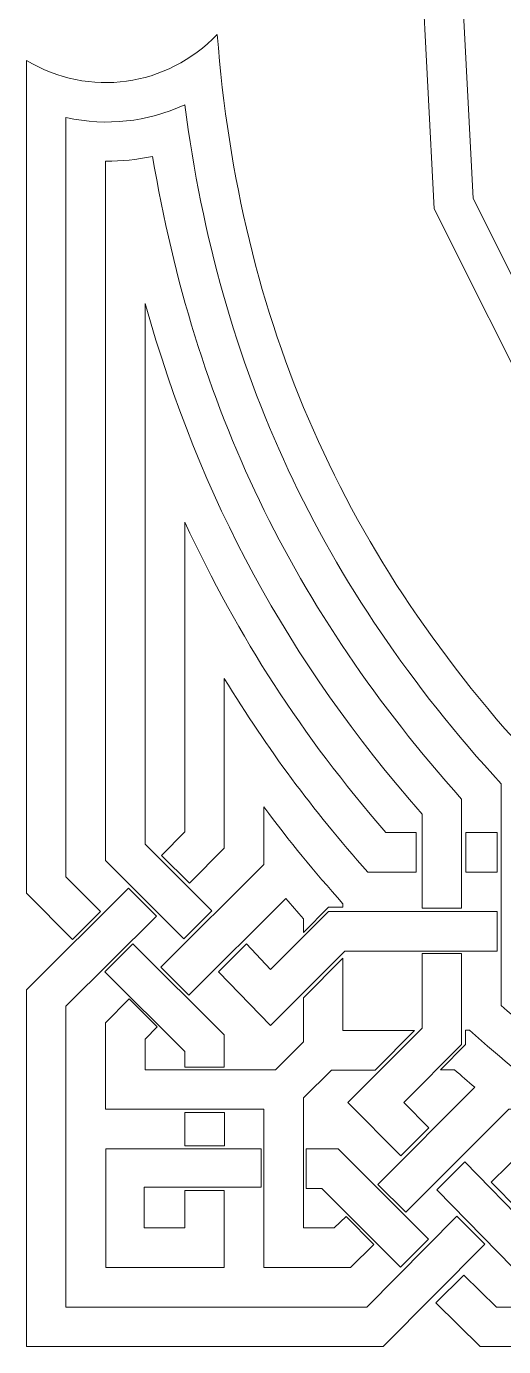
# Model space of a CAD drawing. Header units: millimetres. Extents: x 1081 to 4469, y -666 to 2723.
# Drawn here: x 1081 to 1657, y -666 to 928 of the extents above; entities that cross this region are included whole.
import ezdxf

# ---------------------------------------------------------------- set-up
doc = ezdxf.new("R2010")
doc.units = ezdxf.units.MM
doc.header["$MEASUREMENT"] = 0
doc.layers.add('Layer 1', color=7, linetype='Continuous')

msp = doc.modelspace()

# ---------------------------------------------------------------- linework, layer by layer
at = {"layer": 'Layer 1', "color": 250, "lineweight": 9}
for points, knots in [([(1759.5227, 1055.0775), (1759.5227, 1055.0775), (1759.5227, 1055.0775), (1759.5227, 1055.0775), (1759.5227, 1055.0775), (1759.5227, 1055.0775), (1779.604, 1162.7911), (1779.604, 1162.7911), (1779.604, 1162.7911), (1779.604, 1162.7911), (1972.5959, 1111.9855), (1972.5959, 1111.9855), (1972.5959, 1111.9855), (1972.5959, 1111.9855), (1995.1084, 1183.5087), (1995.1084, 1183.5087), (1995.1084, 1183.5087), (1995.1084, 1183.5087), (2039.0989, 1194.024), (2039.0989, 1194.024), (2039.0989, 1194.024), (2039.0989, 1194.024), (1996.623, 1233.1814), (1996.623, 1233.1814), (1996.623, 1233.1814), (1996.623, 1233.1814), (1957.7446, 1223.8537), (1957.7446, 1223.8537), (1957.7446, 1223.8537), (1957.7446, 1223.8537), (1940.7174, 1169.7576), (1940.7174, 1169.7576), (1940.7174, 1169.7576), (1940.7174, 1169.7576), (1742.0761, 1222.0504), (1742.0761, 1222.0504), (1742.0761, 1222.0504), (1742.0761, 1222.0504), (1716.814, 1086.548), (1716.814, 1086.548), (1716.814, 1086.548), (1716.814, 1086.548), (1558.3728, 1003.0456), (1558.3728, 1003.0456), (1558.3728, 1003.0456), (1558.3728, 1003.0456), (1573.5453, 708.0294), (1573.5453, 708.0294), (1573.5453, 708.0294), (1573.5453, 708.0294), (1706.0478, 444.0069), (1706.0478, 444.0069), (1706.0478, 444.0069), (1706.0478, 444.0069), (1885.2988, 449.6527), (1885.2988, 449.6527), (1885.2988, 449.6527), (1885.2988, 449.6527), (1974.4997, 345.4352), (1974.4997, 345.4352), (1974.4997, 345.4352), (1974.4997, 345.4352), (2027.4422, 397.324), (2027.4422, 397.324), (2027.4422, 397.324), (2027.4422, 397.324), (2034.5256, 471.5842), (2034.5256, 471.5842), (2034.5256, 471.5842), (2034.5256, 471.5842), (1977.3082, 415.5916), (1977.3082, 415.5916), (1977.3082, 415.5916), (1977.3082, 415.5916), (1906.6858, 498.103), (1906.6858, 498.103), (1906.6858, 498.103), (1906.6858, 498.103), (1734.9401, 492.6936), (1734.9401, 492.6936), (1734.9401, 492.6936), (1734.9401, 492.6936), (1620.6296, 720.4671), (1620.6296, 720.4671), (1620.6296, 720.4671), (1620.6296, 720.4671), (1607.5401, 974.979), (1607.5401, 974.979), (1607.5401, 974.979), (1607.5401, 974.979), (1759.5227, 1055.0775), (1759.5227, 1055.0775)], [0, 0, 0, 0, 0.043478261, 0.043478261, 0.043478261, 0.043478261, 0.086956522, 0.086956522, 0.086956522, 0.086956522, 0.130434783, 0.130434783, 0.130434783, 0.130434783, 0.173913043, 0.173913043, 0.173913043, 0.173913043, 0.217391304, 0.217391304, 0.217391304, 0.217391304, 0.260869565, 0.260869565, 0.260869565, 0.260869565, 0.304347826, 0.304347826, 0.304347826, 0.304347826, 0.347826087, 0.347826087, 0.347826087, 0.347826087, 0.391304348, 0.391304348, 0.391304348, 0.391304348, 0.434782609, 0.434782609, 0.434782609, 0.434782609, 0.47826087, 0.47826087, 0.47826087, 0.47826087, 0.52173913, 0.52173913, 0.52173913, 0.52173913, 0.565217391, 0.565217391, 0.565217391, 0.565217391, 0.608695652, 0.608695652, 0.608695652, 0.608695652, 0.652173913, 0.652173913, 0.652173913, 0.652173913, 0.695652174, 0.695652174, 0.695652174, 0.695652174, 0.739130435, 0.739130435, 0.739130435, 0.739130435, 0.782608696, 0.782608696, 0.782608696, 0.782608696, 0.826086957, 0.826086957, 0.826086957, 0.826086957, 0.869565217, 0.869565217, 0.869565217, 0.869565217, 0.913043478, 0.913043478, 0.913043478, 0.913043478, 0.956521739, 0.956521739, 0.956521739, 0.956521739, 1, 1, 1, 1]), ([(1642.235, -467.1109), (1642.235, -467.1109), (1642.235, -467.1109), (1642.235, -467.1109), (1642.235, -467.1109), (1642.235, -467.1109), (1676.0015, -500.8775), (1676.0015, -500.8775), (1676.0015, -500.8775), (1676.0015, -500.8775), (1703.1868, -474.7224), (1703.1868, -474.7224), (1703.1868, -474.7224), (1703.1868, -474.7224), (2077.1716, -474.7224), (2077.1716, -474.7224), (2077.1716, -474.7224), (1934.5718, -407.8445), (1821.6666, -334.7584), (1702.2681, -232.0387), (1702.2681, -232.0387), (1702.2681, -232.0387), (1702.2681, 32.5746), (1702.2681, 32.5746), (1702.2681, 32.5746), (1464.6688, 285.6385), (1338.1804, 572.7624), (1311.8172, 918.8833), (1311.8172, 918.8833), (1250.8708, 855.0769), (1157.3438, 842.2599), (1081.4786, 887.3177), (1081.4786, 887.3177), (1081.4786, 887.3177), (1081.4786, -118.2261), (1081.4786, -118.2261), (1081.4786, -118.2261), (1081.4786, -118.2261), (1137.251, -173.9986), (1137.251, -173.9986), (1137.251, -173.9986), (1137.251, -173.9986), (1171.0175, -140.2321), (1171.0175, -140.2321), (1171.0175, -140.2321), (1171.0175, -140.2321), (1129.2316, -98.4462), (1129.2316, -98.4462), (1129.2316, -98.4462), (1129.2316, -98.4462), (1129.2316, 818.2676), (1129.2316, 818.2676), (1129.2316, 818.2676), (1179.6918, 807.8089), (1225.5461, 812.7905), (1272.5832, 833.8412), (1272.5832, 833.8412), (1314.6035, 513.5202), (1436.3716, 252.0631), (1654.5151, 13.7677), (1654.5151, 13.7677), (1654.5151, 13.7677), (1654.5151, -92.698), (1654.5151, -92.698), (1654.5151, -92.698), (1654.5151, -92.698), (1654.5151, -253.8233), (1654.5151, -253.8233), (1654.5151, -253.8233), (1731.2717, -321.6101), (1801.0614, -373.303), (1888.2771, -426.9693), (1888.2771, -426.9693), (1888.2771, -426.9693), (1683.4069, -426.9693), (1683.4069, -426.9693), (1683.4069, -426.9693), (1683.4069, -426.9693), (1642.235, -467.1109), (1642.235, -467.1109)], [0, 0, 0, 0, 0.05, 0.05, 0.05, 0.05, 0.1, 0.1, 0.1, 0.1, 0.15, 0.15, 0.15, 0.15, 0.2, 0.2, 0.2, 0.2, 0.25, 0.25, 0.25, 0.25, 0.3, 0.3, 0.3, 0.3, 0.35, 0.35, 0.35, 0.35, 0.4, 0.4, 0.4, 0.4, 0.45, 0.45, 0.45, 0.45, 0.5, 0.5, 0.5, 0.5, 0.55, 0.55, 0.55, 0.55, 0.6, 0.6, 0.6, 0.6, 0.65, 0.65, 0.65, 0.65, 0.7, 0.7, 0.7, 0.7, 0.75, 0.75, 0.75, 0.75, 0.8, 0.8, 0.8, 0.8, 0.85, 0.85, 0.85, 0.85, 0.9, 0.9, 0.9, 0.9, 0.95, 0.95, 0.95, 0.95, 1, 1, 1, 1]), ([(1559.009, -22.6866), (1559.009, -22.6866), (1559.009, -22.6866), (1559.009, -22.6866), (1559.009, -22.6866), (1559.009, -22.6866), (1559.009, -136.4338), (1559.009, -136.4338), (1559.009, -136.4338), (1559.009, -136.4338), (1606.762, -136.4338), (1606.762, -136.4338), (1606.762, -136.4338), (1606.762, -136.4338), (1606.762, -4.5429), (1606.762, -4.5429), (1606.762, -4.5429), (1402.3901, 224.1936), (1284.7166, 468.9632), (1233.7112, 771.4308), (1233.7112, 771.4308), (1214.041, 767.3818), (1197.0672, 765.6477), (1176.9847, 765.6354), (1176.9847, 765.6354), (1176.9847, 765.6354), (1176.9847, -78.6662), (1176.9847, -78.6662), (1176.9847, -78.6662), (1176.9847, -78.6662), (1271.5838, -173.2654), (1271.5838, -173.2654), (1271.5838, -173.2654), (1271.5838, -173.2654), (1305.3503, -139.4988), (1305.3503, -139.4988), (1305.3503, -139.4988), (1305.3503, -139.4988), (1224.7377, -58.8862), (1224.7377, -58.8862), (1224.7377, -58.8862), (1224.7377, -58.8862), (1224.7377, 593.9347), (1224.7377, 593.9347), (1224.7377, 593.9347), (1292.4293, 354.7035), (1395.4873, 164.5951), (1559.009, -22.6866)], [0, 0, 0, 0, 0.083333333, 0.083333333, 0.083333333, 0.083333333, 0.166666667, 0.166666667, 0.166666667, 0.166666667, 0.25, 0.25, 0.25, 0.25, 0.333333333, 0.333333333, 0.333333333, 0.333333333, 0.416666667, 0.416666667, 0.416666667, 0.416666667, 0.5, 0.5, 0.5, 0.5, 0.583333333, 0.583333333, 0.583333333, 0.583333333, 0.666666667, 0.666666667, 0.666666667, 0.666666667, 0.75, 0.75, 0.75, 0.75, 0.833333333, 0.833333333, 0.833333333, 0.833333333, 0.916666667, 0.916666667, 0.916666667, 0.916666667, 1, 1, 1, 1]), ([(1272.4907, -44.0263), (1272.4907, -44.0263), (1272.4907, -44.0263), (1272.4907, -44.0263), (1272.4907, -44.0263), (1272.4907, -44.0263), (1244.6041, -72.5233), (1244.6041, -72.5233), (1244.6041, -72.5233), (1244.6041, -72.5233), (1278.3706, -106.2898), (1278.3706, -106.2898), (1278.3706, -106.2898), (1278.3706, -106.2898), (1320.2438, -63.8062), (1320.2438, -63.8062), (1320.2438, -63.8062), (1320.2438, -63.8062), (1320.2438, 141.0639), (1320.2438, 141.0639), (1320.2438, 141.0639), (1373.9102, 53.8483), (1425.603, -15.9414), (1493.3898, -92.698), (1493.3898, -92.698), (1493.3898, -92.698), (1551.9788, -92.698), (1551.9788, -92.698), (1551.9788, -92.698), (1551.9788, -92.698), (1551.9788, -44.945), (1551.9788, -44.945), (1551.9788, -44.945), (1551.9788, -44.945), (1515.1744, -44.945), (1515.1744, -44.945), (1515.1744, -44.945), (1412.4547, 74.4536), (1339.3686, 187.3587), (1272.4907, 329.9585), (1272.4907, 329.9585), (1272.4907, 329.9585), (1272.4907, -44.0263), (1272.4907, -44.0263)], [0, 0, 0, 0, 0.090909091, 0.090909091, 0.090909091, 0.090909091, 0.181818182, 0.181818182, 0.181818182, 0.181818182, 0.272727273, 0.272727273, 0.272727273, 0.272727273, 0.363636364, 0.363636364, 0.363636364, 0.363636364, 0.454545455, 0.454545455, 0.454545455, 0.454545455, 0.545454545, 0.545454545, 0.545454545, 0.545454545, 0.636363636, 0.636363636, 0.636363636, 0.636363636, 0.727272727, 0.727272727, 0.727272727, 0.727272727, 0.818181818, 0.818181818, 0.818181818, 0.818181818, 0.909090909, 0.909090909, 0.909090909, 0.909090909, 1, 1, 1, 1]), ([(1243.8778, -207.7053), (1243.8778, -207.7053), (1243.8778, -207.7053), (1243.8778, -207.7053), (1243.8778, -207.7053), (1243.8778, -207.7053), (1277.6443, -241.4717), (1277.6443, -241.4717), (1277.6443, -241.4717), (1277.6443, -241.4717), (1394.6605, -124.4555), (1394.6605, -124.4555), (1394.6605, -124.4555), (1401.997, -133.1618), (1408.2572, -140.4559), (1415.7498, -149.0282), (1415.7498, -149.0282), (1415.7498, -149.0282), (1415.7498, -165.5121), (1415.7498, -165.5121), (1415.7498, -165.5121), (1415.7498, -165.5121), (1446.1979, -135.064), (1446.1979, -135.064), (1446.1979, -135.064), (1446.1979, -135.064), (1463.5029, -135.064), (1463.5029, -135.064), (1463.5029, -135.064), (1463.5029, -135.064), (1463.5029, -130.9616), (1463.5029, -130.9616), (1463.5029, -130.9616), (1428.1658, -91.3579), (1399.7757, -56.6229), (1367.9968, -14.1109), (1367.9968, -14.1109), (1367.9968, -14.1109), (1367.9968, -83.5862), (1367.9968, -83.5862), (1367.9968, -83.5862), (1367.9968, -83.5862), (1243.8778, -207.7053), (1243.8778, -207.7053)], [0, 0, 0, 0, 0.090909091, 0.090909091, 0.090909091, 0.090909091, 0.181818182, 0.181818182, 0.181818182, 0.181818182, 0.272727273, 0.272727273, 0.272727273, 0.272727273, 0.363636364, 0.363636364, 0.363636364, 0.363636364, 0.454545455, 0.454545455, 0.454545455, 0.454545455, 0.545454545, 0.545454545, 0.545454545, 0.545454545, 0.636363636, 0.636363636, 0.636363636, 0.636363636, 0.727272727, 0.727272727, 0.727272727, 0.727272727, 0.818181818, 0.818181818, 0.818181818, 0.818181818, 0.909090909, 0.909090909, 0.909090909, 0.909090909, 1, 1, 1, 1]), ([(1628.987, -665.7345), (1628.987, -665.7345), (1628.987, -665.7345), (1628.987, -665.7345), (1628.987, -665.7345), (1628.987, -665.7345), (2634.5308, -665.7345), (2634.5308, -665.7345), (2634.5308, -665.7345), (2589.473, -589.8693), (2602.29, -496.3424), (2666.0964, -435.3959), (2666.0964, -435.3959), (2319.9755, -409.0327), (2032.8515, -282.5443), (1779.7877, -44.945), (1779.7877, -44.945), (1779.7877, -44.945), (1706.3268, -44.945), (1706.3268, -44.945), (1706.3268, -44.945), (1706.3268, -44.945), (1706.3268, -92.698), (1706.3268, -92.698), (1706.3268, -92.698), (1706.3268, -92.698), (1760.9808, -92.698), (1760.9808, -92.698), (1760.9808, -92.698), (1999.2762, -310.8415), (2260.7333, -432.6096), (2581.0543, -474.6299), (2581.0543, -474.6299), (2560.0036, -521.667), (2555.022, -567.5213), (2565.4807, -617.9815), (2565.4807, -617.9815), (2565.4807, -617.9815), (1648.7669, -617.9815), (1648.7669, -617.9815), (1648.7669, -617.9815), (1648.7669, -617.9815), (1609.257, -579.2899), (1609.257, -579.2899), (1609.257, -579.2899), (1609.257, -579.2899), (1575.4905, -613.0564), (1575.4905, -613.0564), (1575.4905, -613.0564), (1575.4905, -613.0564), (1628.987, -665.7345), (1628.987, -665.7345)], [0, 0, 0, 0, 0.076923077, 0.076923077, 0.076923077, 0.076923077, 0.153846154, 0.153846154, 0.153846154, 0.153846154, 0.230769231, 0.230769231, 0.230769231, 0.230769231, 0.307692308, 0.307692308, 0.307692308, 0.307692308, 0.384615385, 0.384615385, 0.384615385, 0.384615385, 0.461538462, 0.461538462, 0.461538462, 0.461538462, 0.538461538, 0.538461538, 0.538461538, 0.538461538, 0.615384615, 0.615384615, 0.615384615, 0.615384615, 0.692307692, 0.692307692, 0.692307692, 0.692307692, 0.769230769, 0.769230769, 0.769230769, 0.769230769, 0.846153846, 0.846153846, 0.846153846, 0.846153846, 0.923076923, 0.923076923, 0.923076923, 0.923076923, 1, 1, 1, 1]), ([(1611.7836, -92.698), (1611.7836, -92.698), (1611.7836, -92.698), (1611.7836, -92.698), (1611.7836, -92.698), (1611.7836, -92.698), (1649.4935, -92.698), (1649.4935, -92.698), (1649.4935, -92.698), (1649.4935, -92.698), (1649.4935, -44.945), (1649.4935, -44.945), (1649.4935, -44.945), (1649.4935, -44.945), (1611.7836, -44.945), (1611.7836, -44.945), (1611.7836, -44.945), (1611.7836, -44.945), (1611.7836, -92.698), (1611.7836, -92.698)], [0, 0, 0, 0, 0.2, 0.2, 0.2, 0.2, 0.4, 0.4, 0.4, 0.4, 0.6, 0.6, 0.6, 0.6, 0.8, 0.8, 0.8, 0.8, 1, 1, 1, 1]), ([(1492.3947, -617.9815), (1492.3947, -617.9815), (1492.3947, -617.9815), (1492.3947, -617.9815), (1492.3947, -617.9815), (1492.3947, -617.9815), (1129.2316, -617.9815), (1129.2316, -617.9815), (1129.2316, -617.9815), (1129.2316, -617.9815), (1129.2316, -254.8184), (1129.2316, -254.8184), (1129.2316, -254.8184), (1129.2316, -254.8184), (1238.4076, -145.9509), (1238.4076, -145.9509), (1238.4076, -145.9509), (1238.4076, -145.9509), (1204.6411, -112.1844), (1204.6411, -112.1844), (1204.6411, -112.1844), (1204.6411, -112.1844), (1081.4786, -235.0384), (1081.4786, -235.0384), (1081.4786, -235.0384), (1081.4786, -235.0384), (1081.4786, -665.7345), (1081.4786, -665.7345), (1081.4786, -665.7345), (1081.4786, -665.7345), (1512.1747, -665.7345), (1512.1747, -665.7345), (1512.1747, -665.7345), (1512.1747, -665.7345), (1634.8479, -541.9726), (1634.8479, -541.9726), (1634.8479, -541.9726), (1634.8479, -541.9726), (1601.0814, -508.2062), (1601.0814, -508.2062), (1601.0814, -508.2062), (1601.0814, -508.2062), (1492.3947, -617.9815), (1492.3947, -617.9815)], [0, 0, 0, 0, 0.090909091, 0.090909091, 0.090909091, 0.090909091, 0.181818182, 0.181818182, 0.181818182, 0.181818182, 0.272727273, 0.272727273, 0.272727273, 0.272727273, 0.363636364, 0.363636364, 0.363636364, 0.363636364, 0.454545455, 0.454545455, 0.454545455, 0.454545455, 0.545454545, 0.545454545, 0.545454545, 0.545454545, 0.636363636, 0.636363636, 0.636363636, 0.636363636, 0.727272727, 0.727272727, 0.727272727, 0.727272727, 0.818181818, 0.818181818, 0.818181818, 0.818181818, 0.909090909, 0.909090909, 0.909090909, 0.909090909, 1, 1, 1, 1]), ([(1376.2502, -210.3988), (1376.2502, -210.3988), (1376.2502, -210.3988), (1376.2502, -210.3988), (1376.2502, -210.3988), (1376.2502, -210.3988), (1347.1974, -179.3258), (1347.1974, -179.3258), (1347.1974, -179.3258), (1347.1974, -179.3258), (1313.4309, -213.0923), (1313.4309, -213.0923), (1313.4309, -213.0923), (1313.4309, -213.0923), (1376.2502, -277.9318), (1376.2502, -277.9318), (1376.2502, -277.9318), (1376.2502, -277.9318), (1465.9779, -188.2041), (1465.9779, -188.2041), (1465.9779, -188.2041), (1465.9779, -188.2041), (1559.009, -188.2041), (1559.009, -188.2041), (1559.009, -188.2041), (1559.009, -188.2041), (1649.531, -188.2041), (1649.531, -188.2041), (1649.531, -188.2041), (1649.531, -188.2041), (1649.531, -140.4511), (1649.531, -140.4511), (1649.531, -140.4511), (1649.531, -140.4511), (1446.1979, -140.4511), (1446.1979, -140.4511), (1446.1979, -140.4511), (1446.1979, -140.4511), (1376.2502, -210.3988), (1376.2502, -210.3988)], [0, 0, 0, 0, 0.1, 0.1, 0.1, 0.1, 0.2, 0.2, 0.2, 0.2, 0.3, 0.3, 0.3, 0.3, 0.4, 0.4, 0.4, 0.4, 0.5, 0.5, 0.5, 0.5, 0.6, 0.6, 0.6, 0.6, 0.7, 0.7, 0.7, 0.7, 0.8, 0.8, 0.8, 0.8, 0.9, 0.9, 0.9, 0.9, 1, 1, 1, 1]), ([(1668.5469, -570.2284), (1668.5469, -570.2284), (1668.5469, -570.2284), (1668.5469, -570.2284), (1668.5469, -570.2284), (1668.5469, -570.2284), (2512.8486, -570.2284), (2512.8486, -570.2284), (2512.8486, -570.2284), (2512.8608, -550.1459), (2514.5949, -533.172), (2518.644, -513.5019), (2518.644, -513.5019), (2216.1763, -462.4964), (1971.4066, -344.823), (1742.6702, -140.4511), (1742.6702, -140.4511), (1742.6702, -140.4511), (1706.6074, -140.4511), (1706.6074, -140.4511), (1706.6074, -140.4511), (1706.6074, -140.4511), (1706.6074, -188.2041), (1706.6074, -188.2041), (1706.6074, -188.2041), (1706.6074, -188.2041), (1724.5265, -188.2041), (1724.5265, -188.2041), (1724.5265, -188.2041), (1911.8082, -351.7258), (2101.9166, -454.7838), (2341.1478, -522.4754), (2341.1478, -522.4754), (2341.1478, -522.4754), (1688.3268, -522.4754), (1688.3268, -522.4754), (1688.3268, -522.4754), (1688.3268, -522.4754), (1610.529, -442.617), (1610.529, -442.617), (1610.529, -442.617), (1610.529, -442.617), (1576.7625, -476.3835), (1576.7625, -476.3835), (1576.7625, -476.3835), (1576.7625, -476.3835), (1668.5469, -570.2284), (1668.5469, -570.2284)], [0, 0, 0, 0, 0.083333333, 0.083333333, 0.083333333, 0.083333333, 0.166666667, 0.166666667, 0.166666667, 0.166666667, 0.25, 0.25, 0.25, 0.25, 0.333333333, 0.333333333, 0.333333333, 0.333333333, 0.416666667, 0.416666667, 0.416666667, 0.416666667, 0.5, 0.5, 0.5, 0.5, 0.583333333, 0.583333333, 0.583333333, 0.583333333, 0.666666667, 0.666666667, 0.666666667, 0.666666667, 0.75, 0.75, 0.75, 0.75, 0.833333333, 0.833333333, 0.833333333, 0.833333333, 0.916666667, 0.916666667, 0.916666667, 0.916666667, 1, 1, 1, 1]), ([(1272.4907, -309.2383), (1272.4907, -309.2383), (1272.4907, -309.2383), (1272.4907, -309.2383), (1272.4907, -309.2383), (1272.4907, -309.2383), (1272.4907, -328.3727), (1272.4907, -328.3727), (1272.4907, -328.3727), (1272.4907, -328.3727), (1320.2438, -328.3727), (1320.2438, -328.3727), (1320.2438, -328.3727), (1320.2438, -328.3727), (1320.2438, -289.4583), (1320.2438, -289.4583), (1320.2438, -289.4583), (1320.2438, -289.4583), (1209.8858, -179.4089), (1209.8858, -179.4089), (1209.8858, -179.4089), (1209.8858, -179.4089), (1176.1193, -213.1754), (1176.1193, -213.1754), (1176.1193, -213.1754), (1176.1193, -213.1754), (1272.4907, -309.2383), (1272.4907, -309.2383)], [0, 0, 0, 0, 0.142857143, 0.142857143, 0.142857143, 0.142857143, 0.285714286, 0.285714286, 0.285714286, 0.285714286, 0.428571429, 0.428571429, 0.428571429, 0.428571429, 0.571428571, 0.571428571, 0.571428571, 0.571428571, 0.714285714, 0.714285714, 0.714285714, 0.714285714, 0.857142857, 0.857142857, 0.857142857, 0.857142857, 1, 1, 1, 1]), ([(1533.5831, -435.2647), (1533.5831, -435.2647), (1533.5831, -435.2647), (1533.5831, -435.2647), (1533.5831, -435.2647), (1533.5831, -435.2647), (1567.3496, -401.4982), (1567.3496, -401.4982), (1567.3496, -401.4982), (1567.3496, -401.4982), (1536.8143, -370.9629), (1536.8143, -370.9629), (1536.8143, -370.9629), (1536.8143, -370.9629), (1606.762, -301.0152), (1606.762, -301.0152), (1606.762, -301.0152), (1606.762, -301.0152), (1606.762, -191.2171), (1606.762, -191.2171), (1606.762, -191.2171), (1606.762, -191.2171), (1559.009, -191.2171), (1559.009, -191.2171), (1559.009, -191.2171), (1559.009, -191.2171), (1559.009, -281.2352), (1559.009, -281.2352), (1559.009, -281.2352), (1559.009, -281.2352), (1469.2813, -370.9629), (1469.2813, -370.9629), (1469.2813, -370.9629), (1469.2813, -370.9629), (1533.5831, -435.2647), (1533.5831, -435.2647)], [0, 0, 0, 0, 0.111111111, 0.111111111, 0.111111111, 0.111111111, 0.222222222, 0.222222222, 0.222222222, 0.222222222, 0.333333333, 0.333333333, 0.333333333, 0.333333333, 0.444444444, 0.444444444, 0.444444444, 0.444444444, 0.555555556, 0.555555556, 0.555555556, 0.555555556, 0.666666667, 0.666666667, 0.666666667, 0.666666667, 0.777777778, 0.777777778, 0.777777778, 0.777777778, 0.888888889, 0.888888889, 0.888888889, 0.888888889, 1, 1, 1, 1]), ([(1367.9968, -570.2284), (1367.9968, -570.2284), (1367.9968, -570.2284), (1367.9968, -570.2284), (1367.9968, -570.2284), (1367.9968, -570.2284), (1472.6147, -570.2284), (1472.6147, -570.2284), (1472.6147, -570.2284), (1472.6147, -570.2284), (1500.9917, -542.2627), (1500.9917, -542.2627), (1500.9917, -542.2627), (1500.9917, -542.2627), (1467.2252, -508.4962), (1467.2252, -508.4962), (1467.2252, -508.4962), (1467.2252, -508.4962), (1452.8348, -522.4754), (1452.8348, -522.4754), (1452.8348, -522.4754), (1452.8348, -522.4754), (1415.7498, -522.4754), (1415.7498, -522.4754), (1415.7498, -522.4754), (1415.7498, -522.4754), (1415.7498, -365.2297), (1415.7498, -365.2297), (1415.7498, -365.2297), (1415.7498, -365.2297), (1449.5164, -331.7325), (1449.5164, -331.7325), (1449.5164, -331.7325), (1449.5164, -331.7325), (1502.3186, -331.7325), (1502.3186, -331.7325), (1502.3186, -331.7325), (1502.3186, -331.7325), (1550.0716, -283.9795), (1550.0716, -283.9795), (1550.0716, -283.9795), (1550.0716, -283.9795), (1463.5029, -283.9795), (1463.5029, -283.9795), (1463.5029, -283.9795), (1463.5029, -283.9795), (1463.5029, -196.7396), (1463.5029, -196.7396), (1463.5029, -196.7396), (1463.5029, -196.7396), (1415.7498, -244.4926), (1415.7498, -244.4926), (1415.7498, -244.4926), (1415.7498, -244.4926), (1415.7498, -297.6968), (1415.7498, -297.6968), (1415.7498, -297.6968), (1415.7498, -297.6968), (1381.9834, -331.4633), (1381.9834, -331.4633), (1381.9834, -331.4633), (1381.9834, -331.4633), (1224.7377, -331.4633), (1224.7377, -331.4633), (1224.7377, -331.4633), (1224.7377, -331.4633), (1224.7377, -294.3783), (1224.7377, -294.3783), (1224.7377, -294.3783), (1224.7377, -294.3783), (1239.3324, -279.6152), (1239.3324, -279.6152), (1239.3324, -279.6152), (1239.3324, -279.6152), (1205.5659, -245.8488), (1205.5659, -245.8488), (1205.5659, -245.8488), (1205.5659, -245.8488), (1176.9847, -274.5983), (1176.9847, -274.5983), (1176.9847, -274.5983), (1176.9847, -274.5983), (1176.9847, -379.2163), (1176.9847, -379.2163), (1176.9847, -379.2163), (1176.9847, -379.2163), (1367.9968, -379.2163), (1367.9968, -379.2163), (1367.9968, -379.2163), (1367.9968, -379.2163), (1367.9968, -570.2284), (1367.9968, -570.2284)], [0, 0, 0, 0, 0.043478261, 0.043478261, 0.043478261, 0.043478261, 0.086956522, 0.086956522, 0.086956522, 0.086956522, 0.130434783, 0.130434783, 0.130434783, 0.130434783, 0.173913043, 0.173913043, 0.173913043, 0.173913043, 0.217391304, 0.217391304, 0.217391304, 0.217391304, 0.260869565, 0.260869565, 0.260869565, 0.260869565, 0.304347826, 0.304347826, 0.304347826, 0.304347826, 0.347826087, 0.347826087, 0.347826087, 0.347826087, 0.391304348, 0.391304348, 0.391304348, 0.391304348, 0.434782609, 0.434782609, 0.434782609, 0.434782609, 0.47826087, 0.47826087, 0.47826087, 0.47826087, 0.52173913, 0.52173913, 0.52173913, 0.52173913, 0.565217391, 0.565217391, 0.565217391, 0.565217391, 0.608695652, 0.608695652, 0.608695652, 0.608695652, 0.652173913, 0.652173913, 0.652173913, 0.652173913, 0.695652174, 0.695652174, 0.695652174, 0.695652174, 0.739130435, 0.739130435, 0.739130435, 0.739130435, 0.782608696, 0.782608696, 0.782608696, 0.782608696, 0.826086957, 0.826086957, 0.826086957, 0.826086957, 0.869565217, 0.869565217, 0.869565217, 0.869565217, 0.913043478, 0.913043478, 0.913043478, 0.913043478, 0.956521739, 0.956521739, 0.956521739, 0.956521739, 1, 1, 1, 1]), ([(1505.5151, -469.795), (1505.5151, -469.795), (1505.5151, -469.795), (1505.5151, -469.795), (1505.5151, -469.795), (1505.5151, -469.795), (1539.2817, -503.5615), (1539.2817, -503.5615), (1539.2817, -503.5615), (1539.2817, -503.5615), (1663.6269, -379.2163), (1663.6269, -379.2163), (1663.6269, -379.2163), (1663.6269, -379.2163), (1733.1022, -379.2163), (1733.1022, -379.2163), (1733.1022, -379.2163), (1690.5902, -347.4374), (1655.8552, -319.0473), (1616.2515, -283.7102), (1616.2515, -283.7102), (1616.2515, -283.7102), (1611.6088, -283.7102), (1611.6088, -283.7102), (1611.6088, -283.7102), (1611.6088, -283.7102), (1611.6088, -301.0152), (1611.6088, -301.0152), (1611.6088, -301.0152), (1611.6088, -301.0152), (1581.1607, -331.4633), (1581.1607, -331.4633), (1581.1607, -331.4633), (1581.1607, -331.4633), (1598.1849, -331.4633), (1598.1849, -331.4633), (1598.1849, -331.4633), (1606.7572, -338.9559), (1614.0513, -345.2161), (1622.7577, -352.5526), (1622.7577, -352.5526), (1622.7577, -352.5526), (1505.5151, -469.795), (1505.5151, -469.795)], [0, 0, 0, 0, 0.090909091, 0.090909091, 0.090909091, 0.090909091, 0.181818182, 0.181818182, 0.181818182, 0.181818182, 0.272727273, 0.272727273, 0.272727273, 0.272727273, 0.363636364, 0.363636364, 0.363636364, 0.363636364, 0.454545455, 0.454545455, 0.454545455, 0.454545455, 0.545454545, 0.545454545, 0.545454545, 0.545454545, 0.636363636, 0.636363636, 0.636363636, 0.636363636, 0.727272727, 0.727272727, 0.727272727, 0.727272727, 0.818181818, 0.818181818, 0.818181818, 0.818181818, 0.909090909, 0.909090909, 0.909090909, 0.909090909, 1, 1, 1, 1]), ([(1272.5246, -423.1093), (1272.5246, -423.1093), (1272.5246, -423.1093), (1272.5246, -423.1093), (1272.5246, -423.1093), (1272.5246, -423.1093), (1320.481, -423.1093), (1320.481, -423.1093), (1320.481, -423.1093), (1320.481, -423.1093), (1320.481, -382.9105), (1320.481, -382.9105), (1320.481, -382.9105), (1320.481, -382.9105), (1272.5246, -382.9105), (1272.5246, -382.9105), (1272.5246, -382.9105), (1272.5246, -382.9105), (1272.5246, -423.1093), (1272.5246, -423.1093)], [0, 0, 0, 0, 0.2, 0.2, 0.2, 0.2, 0.4, 0.4, 0.4, 0.4, 0.6, 0.6, 0.6, 0.6, 0.8, 0.8, 0.8, 0.8, 1, 1, 1, 1]), ([(1320.2438, -477.0698), (1320.2438, -477.0698), (1320.2438, -477.0698), (1320.2438, -477.0698), (1320.2438, -477.0698), (1320.2438, -477.0698), (1272.4907, -477.0698), (1272.4907, -477.0698), (1272.4907, -477.0698), (1272.4907, -477.0698), (1272.4907, -522.4754), (1272.4907, -522.4754), (1272.4907, -522.4754), (1272.4907, -522.4754), (1223.595, -522.4754), (1223.595, -522.4754), (1223.595, -522.4754), (1223.595, -522.4754), (1223.595, -473.3022), (1223.595, -473.3022), (1223.595, -473.3022), (1223.595, -473.3022), (1364.7534, -473.3022), (1364.7534, -473.3022), (1364.7534, -473.3022), (1364.7534, -473.3022), (1364.7534, -426.8024), (1364.7534, -426.8024), (1364.7534, -426.8024), (1364.7534, -426.8024), (1177.1508, -426.8024), (1177.1508, -426.8024), (1177.1508, -426.8024), (1177.1508, -426.8024), (1177.1508, -570.2284), (1177.1508, -570.2284), (1177.1508, -570.2284), (1177.1508, -570.2284), (1320.2438, -570.2284), (1320.2438, -570.2284), (1320.2438, -570.2284), (1320.2438, -570.2284), (1320.2438, -477.0698), (1320.2438, -477.0698)], [0, 0, 0, 0, 0.090909091, 0.090909091, 0.090909091, 0.090909091, 0.181818182, 0.181818182, 0.181818182, 0.181818182, 0.272727273, 0.272727273, 0.272727273, 0.272727273, 0.363636364, 0.363636364, 0.363636364, 0.363636364, 0.454545455, 0.454545455, 0.454545455, 0.454545455, 0.545454545, 0.545454545, 0.545454545, 0.545454545, 0.636363636, 0.636363636, 0.636363636, 0.636363636, 0.727272727, 0.727272727, 0.727272727, 0.727272727, 0.818181818, 0.818181818, 0.818181818, 0.818181818, 0.909090909, 0.909090909, 0.909090909, 0.909090909, 1, 1, 1, 1]), ([(1533.0041, -569.7516), (1533.0041, -569.7516), (1533.0041, -569.7516), (1533.0041, -569.7516), (1533.0041, -569.7516), (1533.0041, -569.7516), (1566.7706, -535.9852), (1566.7706, -535.9852), (1566.7706, -535.9852), (1566.7706, -535.9852), (1457.7548, -426.9693), (1457.7548, -426.9693), (1457.7548, -426.9693), (1457.7548, -426.9693), (1419.2592, -426.9693), (1419.2592, -426.9693), (1419.2592, -426.9693), (1419.2592, -426.9693), (1419.2592, -474.7224), (1419.2592, -474.7224), (1419.2592, -474.7224), (1419.2592, -474.7224), (1437.9748, -474.7224), (1437.9748, -474.7224), (1437.9748, -474.7224), (1437.9748, -474.7224), (1533.0041, -569.7516), (1533.0041, -569.7516)], [0, 0, 0, 0, 0.142857143, 0.142857143, 0.142857143, 0.142857143, 0.285714286, 0.285714286, 0.285714286, 0.285714286, 0.428571429, 0.428571429, 0.428571429, 0.428571429, 0.571428571, 0.571428571, 0.571428571, 0.571428571, 0.714285714, 0.714285714, 0.714285714, 0.714285714, 0.857142857, 0.857142857, 0.857142857, 0.857142857, 1, 1, 1, 1])]:
    msp.add_open_spline(points, degree=3, knots=knots, dxfattribs=at)

doc.saveas('drawing.dxf')
